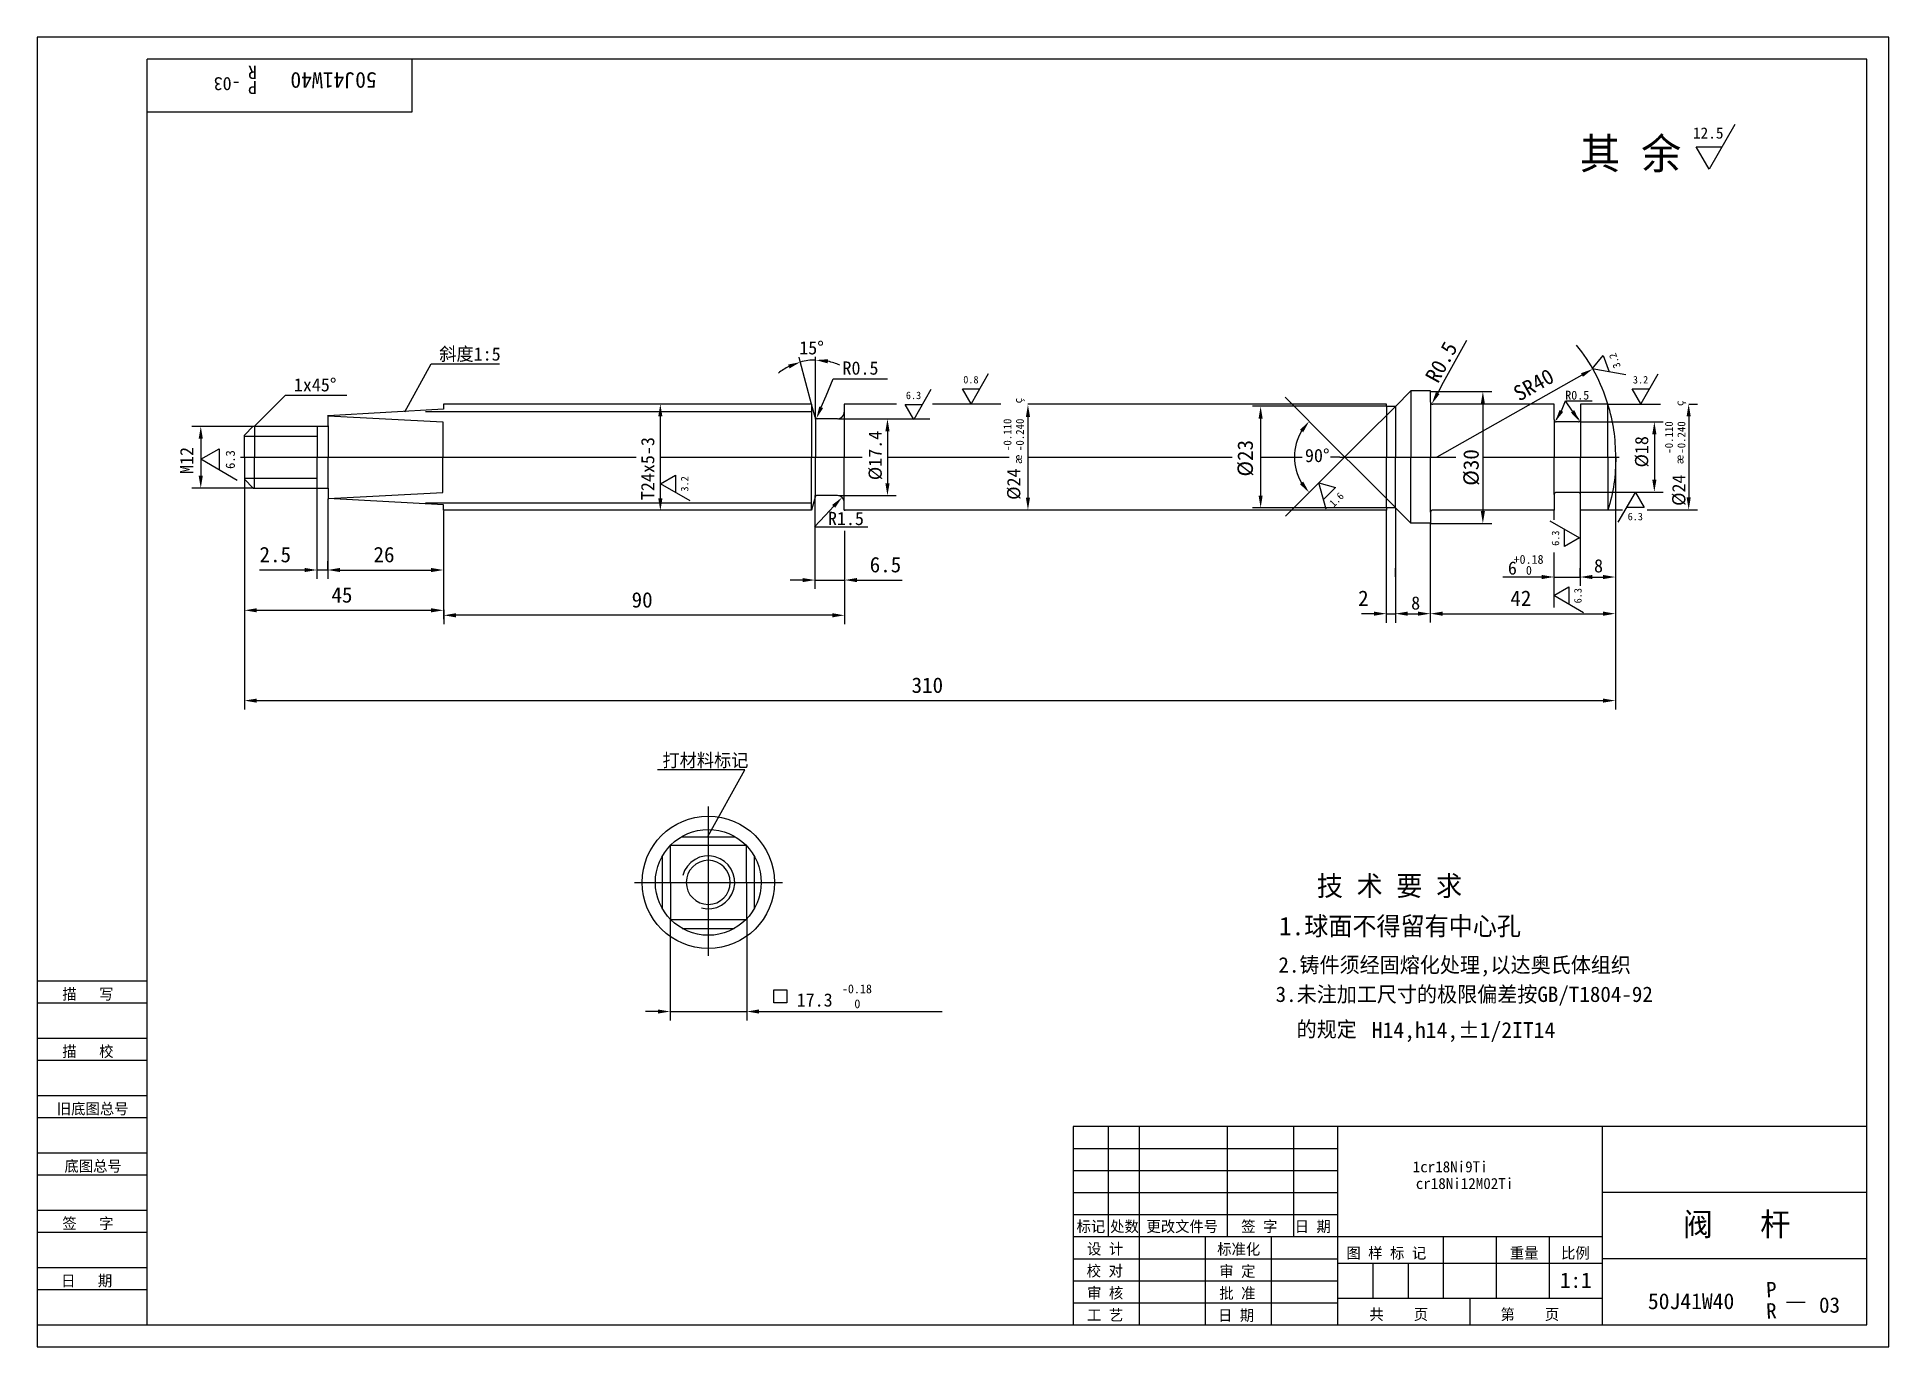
# Model space of a CAD drawing. Header units: metres. Extents: x 0 to 420, y 0 to 297.
import ezdxf

# ---------------------------------------------------------------- set-up
doc = ezdxf.new("R2010")
doc.units = ezdxf.units.M
for name, color, linetype in [('B', 3, 'Continuous'), ('C', 6, 'Continuous'), ('D', 1, 'Continuous'), ('FL', 5, 'Continuous'), ('T', 7, 'Continuous'), ('TL', 4, 'Continuous')]:
    doc.layers.add(name, color=color, linetype=linetype)

# ---------------------------------------------------------------- blocks, each defined once
blk = doc.blocks.new('TUKUN3')
at = {"layer": 'FL'}
for p, q in [((0, 297), (0, 0)), ((420, 297), (0, 297)), ((420, 0), (420, 297)), ((0, 78), (25, 78)), ((0, 70), (25, 70)), ((0, 65), (25, 65)), ((0, 57), (25, 57)), ((0, 52), (25, 52)), ((243, 25), (243, 50)), ((250, 5), (250, 50)), ((270, 25), (270, 50)), ((285, 25), (285, 50)), ((0, 44), (25, 44)), ((235, 45), (295, 45)), ((0, 39), (25, 39)), ((235, 40), (295, 40)), ((235, 35), (295, 35)), ((0, 31), (25, 31)), ((235, 30), (295, 30)), ((0, 26), (25, 26)), ((280, 5), (280, 25)), ((0, 18), (25, 18)), ((235, 20), (295, 20)), ((0, 13), (25, 13)), ((235, 15), (295, 15)), ((235, 10), (295, 10)), ((0, 0), (420, 0))]:
    blk.add_line(p, q, dxfattribs=at)
at = {"layer": 'TL'}
for p, q in [((25, 5), (25, 292)), ((415, 292), (25, 292)), ((85, 292), (85, 280)), ((415, 5), (415, 292)), ((85, 280), (25, 280)), ((0, 83), (25, 83)), ((235, 50), (235, 5)), ((415, 50), (235, 50)), ((295, 5), (295, 50)), ((355, 5), (355, 50)), ((415, 35), (355, 35)), ((355, 25), (235, 25)), ((265, 5), (265, 25)), ((319, 11), (319, 25)), ((331, 11), (331, 25)), ((343, 11), (343, 25)), ((295, 19), (355, 19)), ((303, 11), (303, 19)), ((311, 11), (311, 19)), ((415, 20), (355, 20)), ((355, 11), (295, 11)), ((325, 5), (325, 11)), ((0, 5), (415, 5))]:
    blk.add_line(p, q, dxfattribs=at)
at = {"layer": 'T'}
for s, p in [('描   写', (5.74, 78.76)), ('描   校', (5.74, 65.76)), ('旧底图总号', (4.49, 52.76)), ('底图总号', (6.22, 39.76)), ('签   字', (5.74, 26.76)), ('标记', (235.75, 26.07)), ('处数', (243.38, 26.07)), ('更改文件号', (251.61, 26.07)), ('签 字', (273.1, 26.07)), ('日 期', (285.23, 26.07)), ('设 计', (238.14, 20.99)), ('标准化', (267.65, 20.93)), ('图 样 标 记', (296.95, 20.04)), ('重量', (334.03, 20.04)), ('比例', (345.64, 20.04)), ('校 对', (238.05, 15.99)), ('审 定', (268.13, 15.93)), ('日   期', (5.45, 13.76)), ('审 核', (238.14, 10.99)), ('批 准', (268.13, 10.93)), ('工 艺', (238.14, 5.99)), ('日 期', (267.84, 5.93)), ('共    页', (302.18, 6.13)), ('第    页', (331.9, 6.13))]:
    blk.add_text(s, height=2.5, dxfattribs=at).set_placement(p)

msp = doc.modelspace()

# ---------------------------------------------------------------- linework, layer by layer
at = {"layer": 'B'}
for p, q in [((88.13, 212.09), (175.53, 212.09)), ((46.99, 206.54), (63.55, 206.54)), ((46.99, 196.95), (63.55, 196.95)), ((88.13, 191.41), (175.53, 191.41))]:
    msp.add_line(p, q, dxfattribs=at)
at = {"layer": 'C'}
for p, q in [((46.12, 201.75), (135.89, 201.75)), ((141.36, 201.75), (187.15, 201.75)), ((192.87, 201.75), (220.44, 201.75)), ((224.73, 201.75), (271.05, 201.75)), ((277.41, 201.75), (286.95, 201.75)), ((295.5, 201.75), (293.32, 201.75)), ((295.5, 201.75), (321.74, 201.75)), ((327.9, 201.75), (347.56, 201.75)), ((347.56, 201.75), (358.81, 201.75)), ((152.23, 122.54), (152.23, 88.66)), ((152.23, 113.04), (152.23, 97.64)), ((135.49, 105.34), (169.04, 105.34)), ((144.53, 105.34), (159.93, 105.34))]:
    msp.add_line(p, q, dxfattribs=at)
at = {"layer": 'D'}
for p, q in [((385.04, 277.2), (379.19, 267.06)), ((379.19, 267.06), (376.26, 272.13)), ((376.26, 272.13), (382.11, 272.13)), ((319.01, 218.72), (324.27, 228.29)), ((83.39, 212), (89.4, 222.92)), ((89.4, 222.92), (104.89, 222.92)), ((173.07, 223.44), (172.81, 224.41)), ((175.66, 213.79), (173.07, 223.44)), ((176.58, 210.43), (176.58, 224.48)), ((352.67, 221.79), (355.17, 224.78)), ((355.17, 224.78), (356.51, 221.11)), ((178.94, 215.64), (180.59, 219.52)), ((180.59, 219.52), (192.84, 219.52)), ((215.74, 220.62), (211.84, 213.86)), ((347.94, 218.99), (317.48, 201.75)), ((317.66, 216.26), (319.01, 218.72)), ((350.38, 220.37), (347.94, 218.99)), ((360.35, 220.43), (352.67, 221.79)), ((367.6, 220.6), (363.7, 213.84)), ((49.29, 208.75), (56.36, 215.82)), ((56.36, 215.82), (70.26, 215.82)), ((177.84, 213.06), (178.94, 215.64)), ((202.74, 217.06), (198.83, 210.3)), ((211.84, 213.86), (209.89, 217.24)), ((209.89, 217.24), (213.79, 217.24)), ((293.91, 204.48), (283.05, 215.34)), ((315.97, 216.64), (329.9, 216.64)), ((345.71, 212.22), (346.67, 214.5)), ((348.24, 212.14), (346.65, 214.5)), ((346.67, 214.5), (349.78, 214.5)), ((349.78, 214.5), (352.07, 214.5)), ((352.07, 214.5), (352.69, 214.5)), ((363.7, 213.84), (361.74, 217.22)), ((361.74, 217.22), (365.65, 217.22)), ((141.36, 192.39), (141.36, 210.98)), ((181.73, 210.43), (194.87, 210.43)), ((194.87, 210.43), (202.46, 210.43)), ((198.83, 210.3), (196.88, 213.68)), ((196.88, 213.68), (200.78, 213.68)), ((224.73, 210.87), (224.73, 192.58)), ((293.5, 213.28), (275.63, 213.28)), ((277.5, 210.48), (277.5, 193.05)), ((306.06, 213.28), (293.5, 213.28)), ((308.06, 213.25), (300.98, 206.18)), ((327.9, 213.84), (327.9, 189.54)), ((345.71, 212.24), (344.56, 210.25)), ((348.24, 212.14), (349.56, 210.25)), ((356.32, 213.79), (368.22, 213.79)), ((374.58, 213.79), (376.58, 213.79)), ((374.58, 210.99), (374.58, 192.6)), ((49.24, 208.73), (35.13, 208.73)), ((37.13, 205.93), (37.13, 197.54)), ((192.87, 207.63), (192.87, 195.82)), ((300.98, 206.18), (293.91, 199.11)), ((349.97, 209.75), (368.79, 209.75)), ((366.79, 206.95), (366.79, 196.63)), ((37.13, 201.26), (41.27, 203.65)), ((41.27, 203.65), (41.27, 198.87)), ((300.98, 197.41), (293.91, 204.48)), ((357.97, 201.77), (357.97, 172.57)), ((45.41, 196.48), (37.13, 201.26)), ((141.4, 195.73), (144.78, 197.68)), ((144.78, 197.68), (144.78, 193.78)), ((293.91, 199.11), (283.14, 188.33)), ((308.06, 190.34), (300.98, 197.41)), ((49.24, 194.74), (35.13, 194.74)), ((47.04, 196.75), (47.04, 165.02)), ((63.48, 194.7), (63.48, 174.16)), ((148.16, 191.83), (141.4, 195.73)), ((290.73, 195.89), (294.5, 194.88)), ((292.33, 189.95), (290.73, 195.89)), ((294.5, 194.88), (291.75, 192.12)), ((349.97, 193.83), (368.79, 193.83)), ((358.62, 186.99), (362.52, 193.75)), ((362.52, 193.75), (364.47, 190.37)), ((65.94, 192.28), (65.94, 174.16)), ((92.17, 189.59), (92.17, 174.16)), ((176.43, 193.03), (176.43, 171.88)), ((180.67, 190.6), (178.75, 188.55)), ((181.73, 193.02), (194.87, 193.02)), ((183.15, 189.84), (183.15, 189.61)), ((277.63, 190.25), (275.63, 190.25)), ((293.5, 190.25), (277.63, 190.25)), ((306.06, 190.25), (293.5, 190.25)), ((305.99, 189.78), (305.99, 172.6)), ((308.06, 190.15), (308.06, 172.6)), ((344.03, 189.73), (344.03, 187.56)), ((349.95, 189.73), (349.95, 172.57)), ((356.32, 189.8), (359.58, 189.8)), ((364.47, 190.37), (360.57, 190.37)), ((365.17, 189.8), (376.58, 189.8)), ((178.75, 188.55), (176.3, 185.93)), ((176.3, 185.93), (184.63, 185.93)), ((183.15, 185.05), (183.15, 171.88)), ((184.63, 185.93), (188.45, 185.93)), ((315.97, 186.82), (315.97, 172.6)), ((315.97, 186.74), (329.9, 186.74)), ((343.06, 187.33), (349.82, 183.43)), ((346.44, 181.47), (346.44, 185.38)), ((349.82, 183.43), (346.44, 181.47)), ((65.94, 176.16), (65.94, 178.16)), ((308.06, 174.6), (308.06, 176.6)), ((344.03, 180.16), (344.03, 172.57)), ((349.95, 174.57), (349.95, 176.57)), ((57.88, 176.16), (50.46, 176.16)), ((60.68, 176.16), (57.88, 176.16)), ((65.94, 176.16), (63.48, 176.16)), ((68.74, 176.16), (89.37, 176.16)), ((68.74, 176.16), (71.54, 176.16)), ((92.17, 174.16), (92.17, 165.02)), ((173.63, 173.88), (170.83, 173.88)), ((176.43, 173.88), (183.15, 173.88)), ((185.95, 173.88), (188.75, 173.88)), ((188.75, 173.88), (196.17, 173.88)), ((305.99, 172.6), (305.99, 164.22)), ((308.06, 172.6), (308.06, 164.22)), ((315.97, 172.6), (315.97, 164.26)), ((335.49, 174.57), (332.42, 174.57)), ((338.43, 174.57), (335.49, 174.57)), ((341.23, 174.57), (338.43, 174.57)), ((343.98, 170.38), (347.36, 172.33)), ((344.03, 174.57), (349.95, 174.57)), ((344.03, 172.57), (344.03, 167.67)), ((347.36, 172.33), (347.36, 168.43)), ((352.75, 174.57), (355.17, 174.57)), ((357.97, 172.57), (357.97, 164.26)), ((183.15, 171.88), (183.15, 163.89)), ((350.74, 166.47), (343.98, 170.38)), ((47.04, 165.02), (47.04, 144.55)), ((49.84, 167.02), (89.37, 167.02)), ((92.23, 167.13), (92.23, 163.89)), ((180.35, 165.89), (95.03, 165.89)), ((303.19, 166.26), (300.39, 166.26)), ((305.99, 166.26), (308.06, 166.26)), ((310.86, 166.26), (313.17, 166.26)), ((318.77, 166.26), (355.17, 166.26)), ((357.97, 164.26), (357.97, 144.55)), ((49.84, 146.55), (355.17, 146.55)), ((160.49, 130.87), (140.75, 130.87)), ((152.16, 115.76), (160.49, 130.87)), ((143.6, 96.98), (143.6, 74.05)), ((160.94, 96.98), (160.94, 74.05)), ((167.08, 78), (167.08, 81)), ((167.08, 81), (170.08, 81)), ((170.08, 81), (170.08, 78)), ((140.8, 76.05), (138, 76.05)), ((143.6, 76.05), (160.94, 76.05)), ((163.74, 76.05), (166.54, 76.05)), ((166.54, 76.05), (183.13, 76.05)), ((170.08, 78), (167.08, 78)), ((183.13, 76.05), (205.27, 76.05)), ((396.79, 10.17), (400.98, 10.17))]:
    msp.add_line(p, q, dxfattribs=at)
msp.add_lwpolyline([(356.26, 213.75, 0.1), (349.14, 227.16, 0.1)], format="xyb", dxfattribs=at)
for centre, radius, start, end in [((176.58, 210.36), 13.41, 90, 105), ((176.58, 210.36), 13.41, 66.02, 78.01), ((176.58, 210.36), 13.41, 116.99, 128.98), ((296.6, 201.79), 11.44, 149.05, 210.95)]:
    msp.add_arc(centre, radius, start, end, dxfattribs=at)
for points in [[(170.33, 222.74), (170.66, 221.87), (173.11, 223.31)], [(179.31, 223.01), (179.41, 223.94), (176.58, 223.77)], [(350.61, 219.96), (350.15, 220.77), (352.82, 221.74)], [(318.07, 216.04), (317.25, 216.49), (316.31, 213.81)], [(327.43, 213.84), (328.37, 213.84), (327.9, 216.64)], [(140.89, 210.98), (141.83, 210.98), (141.36, 213.78)], [(178.27, 212.88), (177.41, 213.25), (176.74, 210.49)], [(192.4, 207.63), (193.34, 207.63), (192.87, 210.43)], [(224.26, 210.87), (225.2, 210.87), (224.73, 213.67)], [(277.03, 210.48), (277.96, 210.48), (277.5, 213.28)], [(346.12, 212), (345.31, 212.47), (344.3, 209.82)], [(347.86, 211.87), (348.63, 212.4), (349.84, 209.84)], [(374.11, 210.99), (375.04, 210.99), (374.58, 213.79)], [(36.66, 205.93), (37.6, 205.93), (37.13, 208.73)], [(286.42, 207.96), (287.15, 207.39), (288.51, 209.88)], [(366.32, 206.95), (367.26, 206.95), (366.79, 209.75)], [(36.66, 197.54), (37.6, 197.54), (37.13, 194.74)], [(192.4, 195.82), (193.34, 195.82), (192.87, 193.02)], [(287.15, 196.2), (286.42, 195.62), (288.51, 193.7)], [(366.32, 196.63), (367.26, 196.63), (366.79, 193.83)], [(140.89, 192.39), (141.83, 192.39), (141.36, 189.59)], [(181.01, 190.28), (180.33, 190.92), (182.58, 192.64)], [(224.26, 192.58), (225.2, 192.58), (224.73, 189.78)], [(277.03, 193.05), (277.96, 193.05), (277.5, 190.25)], [(327.43, 189.54), (328.37, 189.54), (327.9, 186.74)], [(374.11, 192.6), (375.04, 192.6), (374.58, 189.8)], [(60.68, 176.63), (60.68, 175.69), (63.48, 176.16)], [(68.74, 176.63), (68.74, 175.69), (65.94, 176.16)], [(68.74, 176.63), (68.74, 175.69), (65.94, 176.16)], [(89.37, 176.63), (89.37, 175.69), (92.17, 176.16)], [(173.63, 174.34), (173.63, 173.41), (176.43, 173.88)], [(185.95, 174.34), (185.95, 173.41), (183.15, 173.88)], [(341.23, 175.04), (341.23, 174.1), (344.03, 174.57)], [(352.75, 175.04), (352.75, 174.1), (349.95, 174.57)], [(355.17, 175.04), (355.17, 174.1), (357.97, 174.57)], [(49.84, 167.49), (49.84, 166.56), (47.04, 167.02)], [(89.37, 167.49), (89.37, 166.56), (92.17, 167.02)], [(95.03, 166.36), (95.03, 165.42), (92.23, 165.89)], [(180.35, 166.36), (180.35, 165.42), (183.15, 165.89)], [(303.19, 166.73), (303.19, 165.79), (305.99, 166.26)], [(310.86, 166.73), (310.86, 165.79), (308.06, 166.26)], [(313.17, 166.73), (313.17, 165.79), (315.97, 166.26)], [(318.77, 166.73), (318.77, 165.79), (315.97, 166.26)], [(355.17, 166.73), (355.17, 165.79), (357.97, 166.26)], [(49.84, 147.01), (49.84, 146.08), (47.04, 146.55)], [(355.17, 147.01), (355.17, 146.08), (357.97, 146.55)], [(140.8, 76.52), (140.8, 75.59), (143.6, 76.05)], [(163.74, 76.52), (163.74, 75.59), (160.94, 76.05)]]:
    msp.add_solid(points, dxfattribs=at)
at = {"layer": 'FL'}
msp.add_arc((152.23, 105.34), 6, 255, 165, dxfattribs=at)
at = {"layer": 'TL'}
for p, q in [((311.56, 216.75), (308.06, 213.25)), ((311.56, 216.75), (311.56, 201.76)), ((316.06, 216.75), (311.56, 216.75)), ((316.06, 214.25), (316.06, 216.75)), ((316.06, 214.25), (316.06, 213.75)), ((66.04, 208.75), (66.04, 211.27)), ((92.16, 212.6), (66.05, 211.08)), ((66.05, 211.08), (92.05, 209.76)), ((175.66, 213.79), (92.16, 213.79)), ((92.16, 213.79), (92.16, 212.6)), ((175.66, 213.79), (175.66, 201.67)), ((176.04, 212.38), (175.66, 213.79)), ((176.46, 210.82), (176.04, 212.38)), ((176.55, 210.33), (176.55, 210.69)), ((176.56, 210.45), (176.56, 201.67)), ((181.56, 210.45), (176.94, 210.45)), ((194.9, 213.75), (183.06, 213.75)), ((183.06, 213.75), (183.06, 211.95)), ((183.06, 211.95), (183.06, 210.45)), ((183.06, 210.45), (183.06, 201.67)), ((218.59, 213.75), (203.07, 213.75)), ((306.06, 213.75), (224.73, 213.75)), ((306.06, 213.25), (306.06, 213.75)), ((306.06, 213.25), (306.06, 201.76)), ((308.06, 213.25), (306.06, 213.25)), ((308.06, 213.25), (308.06, 201.76)), ((316.06, 213.75), (316.06, 201.76)), ((344.06, 213.75), (316.56, 213.75)), ((344.06, 210.25), (344.06, 213.75)), ((344.06, 210.25), (344.06, 209.75)), ((350.06, 213.75), (350.06, 210.25)), ((356.26, 213.75), (350.06, 213.75)), ((350.06, 210.25), (350.06, 209.75)), ((356.26, 201.75), (356.26, 213.75)), ((47.04, 206.75), (49.04, 208.75)), ((47.04, 201.75), (47.04, 206.75)), ((49.04, 208.75), (66.04, 208.75)), ((49.29, 208.82), (49.29, 201.81)), ((63.55, 208.82), (63.55, 201.81)), ((66.05, 208.82), (66.05, 201.81)), ((92.05, 209.76), (92.05, 201.81)), ((344.06, 209.75), (344.06, 201.76)), ((349.56, 209.75), (344.56, 209.75)), ((350.06, 209.75), (350.06, 201.76)), ((47.04, 201.75), (47.04, 196.75)), ((49.29, 194.68), (49.29, 201.68)), ((63.55, 194.68), (63.55, 201.68)), ((66.05, 194.68), (66.05, 201.68)), ((92.05, 193.74), (92.05, 201.68)), ((175.66, 189.71), (175.66, 201.83)), ((176.56, 193.05), (176.56, 201.83)), ((183.06, 193.05), (183.06, 201.83)), ((306.06, 190.25), (306.06, 201.74)), ((308.06, 190.25), (308.06, 201.74)), ((311.56, 186.75), (311.56, 201.74)), ((316.06, 189.75), (316.06, 201.74)), ((344.06, 193.75), (344.06, 201.74)), ((350.06, 193.75), (350.06, 201.74)), ((356.26, 201.75), (356.26, 189.75)), ((47.04, 196.75), (49.04, 194.75)), ((49.04, 194.75), (66.04, 194.75)), ((66.04, 194.75), (66.04, 192.22)), ((66.05, 192.41), (92.05, 193.74)), ((344.06, 193.25), (344.06, 193.75)), ((344.06, 193.25), (344.06, 189.75)), ((349.56, 193.75), (344.56, 193.75)), ((350.06, 193.25), (350.06, 193.75)), ((350.06, 189.75), (350.06, 193.25)), ((92.16, 190.9), (66.05, 192.41)), ((92.16, 189.71), (92.16, 190.9)), ((175.66, 189.71), (92.16, 189.71)), ((176.04, 191.12), (175.66, 189.71)), ((176.46, 192.68), (176.04, 191.12)), ((176.55, 193.16), (176.55, 192.81)), ((181.56, 193.05), (176.94, 193.05)), ((183.06, 191.55), (183.06, 193.05)), ((183.06, 189.75), (183.06, 191.55)), ((306.06, 189.75), (183.06, 189.75)), ((306.06, 190.25), (306.06, 189.75)), ((308.06, 190.25), (306.06, 190.25)), ((311.56, 186.75), (308.06, 190.25)), ((316.06, 189.25), (316.06, 189.75)), ((316.06, 189.25), (316.06, 186.75)), ((344.06, 189.75), (316.56, 189.75)), ((356.26, 189.75), (350.06, 189.75)), ((316.06, 186.75), (311.56, 186.75)), ((143.65, 113.74), (160.88, 113.74)), ((143.65, 105.3), (143.65, 113.74)), ((146.15, 115.69), (158.3, 115.69)), ((160.88, 105.3), (160.88, 113.65)), ((141.84, 99.34), (141.84, 111.35)), ((162.71, 99.5), (162.71, 111.18)), ((143.65, 105.3), (143.65, 96.94)), ((160.88, 105.3), (160.88, 97.03)), ((143.65, 96.94), (160.89, 96.94)), ((146.31, 94.9), (158.14, 94.9))]:
    msp.add_line(p, q, dxfattribs=at)
for points in [[(358.02, 201.77, 0.08), (356.26, 213.75, 0.08)], [(358.02, 201.73, -0.08), (356.26, 189.75, -0.08)], [(157.23, 105.34, 1), (147.23, 105.34, 1), (157.23, 105.34, 1)]]:
    msp.add_lwpolyline(points, format="xyb", dxfattribs=at)
for radius in [15, 12]:
    msp.add_circle((152.23, 105.34), radius, dxfattribs=at)
for centre, radius, start, end in [((316.56, 214.25), 0.5, 180, 270), ((176.94, 210.95), 0.5, 195, 270), ((181.56, 211.95), 1.5, 270, 0), ((344.56, 210.25), 0.5, 180, 270), ((349.56, 210.25), 0.5, 270, 0), ((344.56, 193.25), 0.5, 90, 180), ((349.56, 193.25), 0.5, 0, 90), ((176.94, 192.55), 0.5, 90, 165), ((181.56, 191.55), 1.5, 0, 90), ((316.56, 189.25), 0.5, 90, 180)]:
    msp.add_arc(centre, radius, start, end, dxfattribs=at)

# ---------------------------------------------------------------- block references
at = {"layer": 'D'}
msp.add_blockref('TUKUN3', (0, 0), dxfattribs=at)

# ---------------------------------------------------------------- texts
for s, height, rotation, p in [('R', 3, 180, (49.9, 290.48)), ('-03', 3, 180, (46.17, 287.88)), ('P', 3, 180, (49.9, 287.05)), ('50J41W40', 3.6, 180, (77.05, 289)), ('R0.5', 3.5, 61.21, (317.71, 218.3)), ('3.2', 1.7, 110, (359.2, 222.27)), ('SR40', 3.5, 29.5, (336.13, 214.31)), ('%%231', 1.8, 90, (223.38, 213.94)), ('%%231', 1.8, 90, (373.4, 213.33)), ('-0.110', 1.8, 90, (220.98, 203.14)), ('-0.240', 1.8, 90, (223.8, 203.14)), ('T24x5-3', 3, 90, (139.99, 192.01)), ('%%c17.4', 3, 90, (191.58, 196.53)), ('%%c18', 3, 90, (365.4, 199.41)), ('-0.110', 1.8, 90, (371, 202.53)), ('-0.240', 1.8, 90, (373.82, 202.53)), ('M12', 3, 90, (35.43, 197.93)), ('6.3', 2.08, 90, (44.86, 199.08)), ('%%230', 1.8, 90, (223.38, 200.17)), ('%%c23', 3.5, 90, (275.75, 197.35)), ('%%C30', 3.5, 90, (326.96, 195.26)), ('%%230', 1.8, 90, (373.4, 200.13)), ('%%c24', 3, 90, (223, 192.07)), ('%%c24', 3, 90, (373.83, 190.7)), ('3.2', 1.7, 90, (147.71, 193.95)), ('1.6', 1.7, 45, (294.08, 190.31)), ('6.3', 1.7, 90, (345.21, 181.64)), ('6.3', 1.7, 90, (350.29, 168.6)), ('P', 3.5, 3, (392.24, 11.2)), ('R', 3.5, 3, (392.24, 6.38))]:
    msp.add_text(s, height=height, rotation=rotation, dxfattribs=at).set_placement(p)
for s, height, p in [('其 余', 7, (349.92, 267.07)), ('12.5', 2.55, (375.54, 273.97)), ('斜度1:5', 3, (91.22, 223.64)), ('15%%d', 3, (172.86, 225.04)), ('R0.5', 3, (182.67, 220.45)), ('1x45%%d', 3, (58.24, 216.66)), ('0.8', 1.7, (210.06, 218.47)), ('3.2', 1.7, (361.92, 218.45)), ('6.3', 1.7, (197.05, 214.91)), ('R0.5', 2, (346.58, 214.8)), ('90%%d', 3, (287.55, 200.62)), ('R1.5', 3, (179.37, 186.35)), ('6.3', 1.7, (360.74, 187.44)), ('2.5', 3.5, (50.46, 177.91)), ('26', 3.5, (76.31, 177.91)), ('6.5', 3.5, (188.84, 175.63)), ('6', 3, (333.58, 175.11)), ('+0.18', 2, (334.86, 177.57)), ('0', 2, (337.66, 175.09)), ('8', 3, (353.12, 175.61)), ('45', 3.5, (66.77, 168.77)), ('90', 3.5, (134.85, 167.64)), ('2', 3.5, (299.61, 168.01)), ('8', 3, (311.64, 167.19)), ('42', 3.5, (334.14, 168.01)), ('310', 3.5, (198.34, 148.3)), ('打材料标记', 3, (141.84, 131.51)), ('技 术 要 求', 4.55, (290.25, 102.28)), ('1.球面不得留有中心孔', 4.2, (281.68, 93.33)), ('2.铸件须经固熔化处理,以达奥氏体组织', 3.5, (281.54, 84.88)), ('17.3', 3, (172.28, 77.18)), ('-0.18', 2, (182.54, 80.19)), ('3.未注加工尺寸的极限偏差按GB/T1804-92', 3.5, (280.9, 78.22)), ('0', 2, (185.36, 76.81)), ('  的规定', 3.5, (280.9, 70.28)), ('H14,h14,%%P1/2IT14', 3.6, (302.7, 70.05)), ('1cr18Ni9Ti', 2.5, (311.99, 39.6)), ('cr18Ni12M02Ti', 2.5, (312.69, 35.81)), ('阀   杆', 5.25, (373.26, 25.19)), ('1:1', 3.5, (345.4, 13.39)), ('50J41W40', 3.6, (365.33, 8.57)), ('03', 3.5, (404.14, 7.76))]:
    msp.add_text(s, height=height, dxfattribs=at).set_placement(p)

doc.saveas('drawing.dxf')
